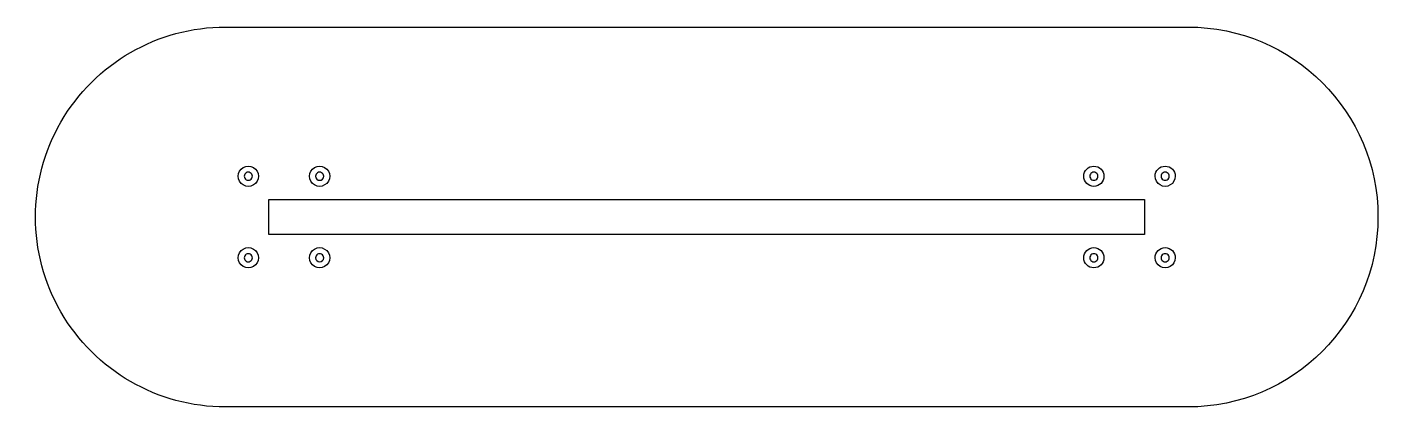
# Model space of a CAD drawing. Extents: x -21 to 244, y 169 to 243.
import ezdxf

# ---------------------------------------------------------------- set-up
doc = ezdxf.new("R2010")
doc.units = 0
doc.layers.add('Layer_1', color=7, linetype='CONTINUOUS')

msp = doc.modelspace()

# ---------------------------------------------------------------- linework, layer by layer
at = {"layer": 'Layer_1', "color": 5}
for p, q in [((18.186657, 243.463274), (207.14463, 243.463274)), ((23.453427, 214.169002), (23.453427, 214.169002)), ((24.63649, 214.169002), (24.63649, 214.169002)), ((37.453431, 214.169002), (37.453431, 214.169002)), ((38.636494, 214.169002), (38.636494, 214.169002)), ((189.453438, 214.169002), (189.453438, 214.169002)), ((190.636501, 214.169002), (190.636501, 214.169002)), ((203.453438, 214.169002), (203.453438, 214.169002)), ((204.636501, 214.169002), (204.636501, 214.169002)), ((26.707304, 202.723037), (26.707304, 209.614973)), ((26.707304, 209.614973), (198.599248, 209.614973)), ((198.599248, 209.614973), (198.599248, 202.723037)), ((198.599248, 202.723037), (26.707304, 202.723037)), ((23.453427, 198.169002), (23.453427, 198.169002)), ((24.63649, 198.169002), (24.63649, 198.169002)), ((37.453431, 198.169002), (37.453431, 198.169002)), ((38.636494, 198.169002), (38.636494, 198.169002)), ((189.453438, 198.169002), (189.453438, 198.169002)), ((190.636501, 198.169002), (190.636501, 198.169002)), ((203.453438, 198.169002), (203.453438, 198.169002)), ((204.636501, 198.169002), (204.636501, 198.169002))]:
    msp.add_line(p, q, dxfattribs=at)
for points in [[(-14.121229, 224.819527), (-7.456584, 236.360235), (4.859788, 243.467581), (18.186657, 243.463274)], [(207.14463, 243.463274), (227.736918, 243.456445), (244.426622, 226.761137), (244.426536, 206.168847)], [(-14.12107, 187.518202), (-20.785814, 199.058854), (-20.785875, 213.278818), (-14.121229, 224.819527)], [(20.670363, 214.169002), (20.670363, 214.877482), (21.048333, 215.532145), (21.661895, 215.886385)], [(21.661895, 215.886385), (22.275457, 216.240625), (23.031397, 216.240625), (23.644959, 215.886385)], [(22.253427, 214.861822), (22.005906, 214.718916), (21.853427, 214.454814), (21.853427, 214.169002)], [(23.053427, 214.861822), (22.805906, 215.004728), (22.500948, 215.004728), (22.253427, 214.861822)], [(23.453427, 214.169002), (23.453427, 214.454814), (23.300948, 214.718916), (23.053427, 214.861822)], [(23.644959, 215.886385), (24.258521, 215.532145), (24.63649, 214.877482), (24.63649, 214.169002)], [(34.670367, 214.169002), (34.670367, 214.877482), (35.048337, 215.532145), (35.661899, 215.886385)], [(35.661899, 215.886385), (36.275461, 216.240625), (37.031401, 216.240625), (37.644963, 215.886385)], [(36.253431, 214.861822), (36.00591, 214.718916), (35.853431, 214.454814), (35.853431, 214.169002)], [(37.053431, 214.861822), (36.80591, 215.004728), (36.500952, 215.004728), (36.253431, 214.861822)], [(37.453431, 214.169002), (37.453431, 214.454814), (37.300952, 214.718916), (37.053431, 214.861822)], [(37.644963, 215.886385), (38.258525, 215.532145), (38.636494, 214.877482), (38.636494, 214.169002)], [(186.670374, 214.169002), (186.670374, 215.264217), (187.558222, 216.152065), (188.653438, 216.152065)], [(188.253438, 214.861822), (188.005917, 214.718916), (187.853438, 214.454814), (187.853438, 214.169002)], [(189.053438, 214.861822), (188.805917, 215.004728), (188.500959, 215.004728), (188.253438, 214.861822)], [(188.653438, 216.152065), (189.748654, 216.152065), (190.636501, 215.264217), (190.636501, 214.169002)], [(189.453438, 214.169002), (189.453438, 214.454814), (189.300959, 214.718916), (189.053438, 214.861822)], [(200.670374, 214.169002), (200.670374, 215.264217), (201.558222, 216.152065), (202.653438, 216.152065)], [(202.253438, 214.861822), (202.005917, 214.718916), (201.853438, 214.454814), (201.853438, 214.169002)], [(203.053438, 214.861822), (202.805917, 215.004728), (202.500959, 215.004728), (202.253438, 214.861822)], [(202.653438, 216.152065), (203.748654, 216.152065), (204.636501, 215.264217), (204.636501, 214.169002)], [(203.453438, 214.169002), (203.453438, 214.454814), (203.300959, 214.718916), (203.053438, 214.861822)], [(21.661895, 212.451618), (21.048333, 212.805859), (20.670363, 213.460521), (20.670363, 214.169002)], [(23.644959, 212.451618), (23.031397, 212.097378), (22.275457, 212.097378), (21.661895, 212.451618)], [(21.853427, 214.169002), (21.853427, 213.883189), (22.005906, 213.619088), (22.253427, 213.476181)], [(22.253427, 213.476181), (22.500948, 213.333275), (22.805906, 213.333275), (23.053427, 213.476181)], [(23.053427, 213.476181), (23.300948, 213.619088), (23.453427, 213.883189), (23.453427, 214.169002)], [(24.63649, 214.169002), (24.63649, 213.460521), (24.258521, 212.805859), (23.644959, 212.451618)], [(35.661899, 212.451618), (35.048337, 212.805859), (34.670367, 213.460521), (34.670367, 214.169002)], [(37.644963, 212.451618), (37.031401, 212.097378), (36.275461, 212.097378), (35.661899, 212.451618)], [(35.853431, 214.169002), (35.853431, 213.727174), (36.211603, 213.369002), (36.653431, 213.369002)], [(36.653431, 213.369002), (37.095259, 213.369002), (37.453431, 213.727174), (37.453431, 214.169002)], [(38.636494, 214.169002), (38.636494, 213.460521), (38.258525, 212.805859), (37.644963, 212.451618)], [(188.653438, 212.185938), (187.558222, 212.185938), (186.670374, 213.073786), (186.670374, 214.169002)], [(187.853438, 214.169002), (187.853438, 213.883189), (188.005917, 213.619088), (188.253438, 213.476181)], [(188.253438, 213.476181), (188.500959, 213.333275), (188.805917, 213.333275), (189.053438, 213.476181)], [(190.636501, 214.169002), (190.636501, 213.073786), (189.748654, 212.185938), (188.653438, 212.185938)], [(189.053438, 213.476181), (189.300959, 213.619088), (189.453438, 213.883189), (189.453438, 214.169002)], [(201.661906, 212.451618), (201.048344, 212.805859), (200.670374, 213.460521), (200.670374, 214.169002)], [(203.64497, 212.451618), (203.031408, 212.097378), (202.275468, 212.097378), (201.661906, 212.451618)], [(201.853438, 214.169002), (201.853438, 213.883189), (202.005917, 213.619088), (202.253438, 213.476181)], [(202.253438, 213.476181), (202.500959, 213.333275), (202.805917, 213.333275), (203.053438, 213.476181)], [(203.053438, 213.476181), (203.300959, 213.619088), (203.453438, 213.883189), (203.453438, 214.169002)], [(204.636501, 214.169002), (204.636501, 213.460521), (204.258532, 212.805859), (203.64497, 212.451618)], [(244.426536, 206.168847), (244.426451, 185.576558), (227.736608, 168.881388), (207.14432, 168.87473)], [(20.670363, 198.169002), (20.670363, 198.877482), (21.048333, 199.532145), (21.661895, 199.886385)], [(21.661895, 199.886385), (22.275457, 200.240625), (23.031397, 200.240625), (23.644959, 199.886385)], [(23.053427, 198.861822), (22.805906, 199.004728), (22.500948, 199.004728), (22.253427, 198.861822)], [(23.644959, 199.886385), (24.258521, 199.532145), (24.63649, 198.877482), (24.63649, 198.169002)], [(34.670367, 198.169002), (34.670367, 198.877482), (35.048337, 199.532145), (35.661899, 199.886385)], [(35.661899, 199.886385), (36.275461, 200.240625), (37.031401, 200.240625), (37.644963, 199.886385)], [(37.053431, 198.861822), (36.80591, 199.004728), (36.500952, 199.004728), (36.253431, 198.861822)], [(37.644963, 199.886385), (38.258525, 199.532145), (38.636494, 198.877482), (38.636494, 198.169002)], [(186.670374, 198.169002), (186.670374, 199.264217), (187.558222, 200.152065), (188.653438, 200.152065)], [(189.053438, 198.861822), (188.805917, 199.004728), (188.500959, 199.004728), (188.253438, 198.861822)], [(188.653438, 200.152065), (189.748654, 200.152065), (190.636501, 199.264217), (190.636501, 198.169002)], [(200.670374, 198.169002), (200.670374, 199.264217), (201.558222, 200.152065), (202.653438, 200.152065)], [(203.053438, 198.861822), (202.805917, 199.004728), (202.500959, 199.004728), (202.253438, 198.861822)], [(202.653438, 200.152065), (203.748654, 200.152065), (204.636501, 199.264217), (204.636501, 198.169002)], [(21.661895, 196.451618), (21.048333, 196.805859), (20.670363, 197.460521), (20.670363, 198.169002)], [(23.644959, 196.451618), (23.031397, 196.097378), (22.275457, 196.097378), (21.661895, 196.451618)], [(22.253427, 198.861822), (22.005906, 198.718916), (21.853427, 198.454814), (21.853427, 198.169002)], [(21.853427, 198.169002), (21.853427, 197.883189), (22.005906, 197.619088), (22.253427, 197.476181)], [(22.253427, 197.476181), (22.500948, 197.333275), (22.805906, 197.333275), (23.053427, 197.476181)], [(23.453427, 198.169002), (23.453427, 198.454814), (23.300948, 198.718916), (23.053427, 198.861822)], [(23.053427, 197.476181), (23.300948, 197.619088), (23.453427, 197.883189), (23.453427, 198.169002)], [(24.63649, 198.169002), (24.63649, 197.460521), (24.258521, 196.805859), (23.644959, 196.451618)], [(35.661899, 196.451618), (35.048337, 196.805859), (34.670367, 197.460521), (34.670367, 198.169002)], [(37.644963, 196.451618), (37.031401, 196.097378), (36.275461, 196.097378), (35.661899, 196.451618)], [(36.253431, 198.861822), (36.00591, 198.718916), (35.853431, 198.454814), (35.853431, 198.169002)], [(35.853431, 198.169002), (35.853431, 197.727174), (36.211603, 197.369002), (36.653431, 197.369002)], [(36.653431, 197.369002), (37.095259, 197.369002), (37.453431, 197.727174), (37.453431, 198.169002)], [(37.453431, 198.169002), (37.453431, 198.454814), (37.300952, 198.718916), (37.053431, 198.861822)], [(38.636494, 198.169002), (38.636494, 197.460521), (38.258525, 196.805859), (37.644963, 196.451618)], [(188.653438, 196.185938), (187.558222, 196.185938), (186.670374, 197.073786), (186.670374, 198.169002)], [(188.253438, 198.861822), (188.005917, 198.718916), (187.853438, 198.454814), (187.853438, 198.169002)], [(187.853438, 198.169002), (187.853438, 197.883189), (188.005917, 197.619088), (188.253438, 197.476181)], [(188.253438, 197.476181), (188.500959, 197.333275), (188.805917, 197.333275), (189.053438, 197.476181)], [(190.636501, 198.169002), (190.636501, 197.073786), (189.748654, 196.185938), (188.653438, 196.185938)], [(189.453438, 198.169002), (189.453438, 198.454814), (189.300959, 198.718916), (189.053438, 198.861822)], [(189.053438, 197.476181), (189.300959, 197.619088), (189.453438, 197.883189), (189.453438, 198.169002)], [(201.661906, 196.451618), (201.048344, 196.805859), (200.670374, 197.460521), (200.670374, 198.169002)], [(203.64497, 196.451618), (203.031408, 196.097378), (202.275468, 196.097378), (201.661906, 196.451618)], [(202.253438, 198.861822), (202.005917, 198.718916), (201.853438, 198.454814), (201.853438, 198.169002)], [(201.853438, 198.169002), (201.853438, 197.883189), (202.005917, 197.619088), (202.253438, 197.476181)], [(202.253438, 197.476181), (202.500959, 197.333275), (202.805917, 197.333275), (203.053438, 197.476181)], [(203.453438, 198.169002), (203.453438, 198.454814), (203.300959, 198.718916), (203.053438, 198.861822)], [(203.053438, 197.476181), (203.300959, 197.619088), (203.453438, 197.883189), (203.453438, 198.169002)], [(204.636501, 198.169002), (204.636501, 197.460521), (204.258532, 196.805859), (203.64497, 196.451618)], [(18.186975, 168.87473), (4.860106, 168.870309), (-7.456326, 175.97755), (-14.12107, 187.518202)], [(207.14432, 168.87473), (207.14432, 168.87473), (18.186975, 168.87473), (18.186975, 168.87473)]]:
    msp.add_open_spline(points, degree=3, dxfattribs=at)

doc.saveas('drawing.dxf')
